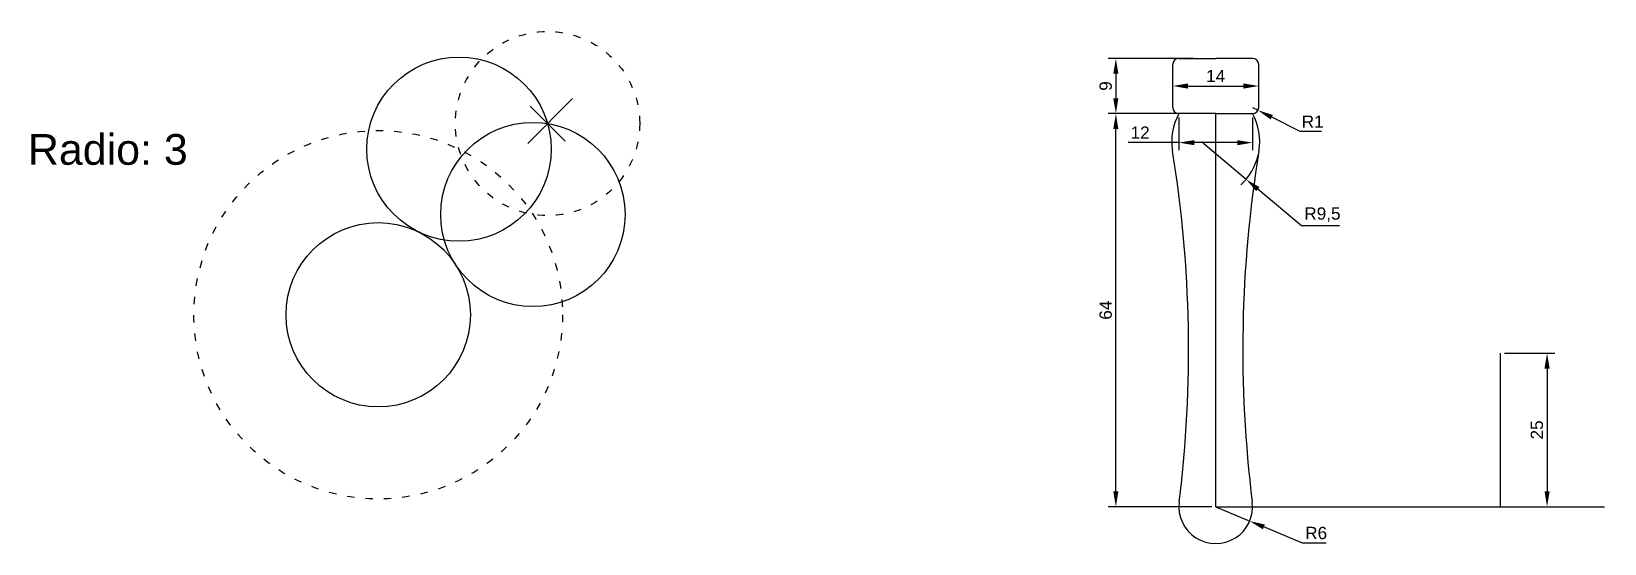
# Model space of a CAD drawing. Header units: inches. Extents: x -288 to -32, y 42 to 125.
import ezdxf

# ---------------------------------------------------------------- set-up
doc = ezdxf.new("R2010")
doc.units = ezdxf.units.IN
doc.header["$MEASUREMENT"] = 0
doc.linetypes.add('ACAD_ISO03W100', pattern=[30, 12, -18])
doc.layers.add('aux', color=7, linetype='Continuous')
doc.layers.add('cotas', color=7, linetype='Continuous')
doc.layers.add('contorno', color=7, linetype='Continuous', lineweight=30)
doc.layers.add('contornos', color=7, linetype='Continuous', lineweight=30)
doc.styles.get("Standard").update_dxf_attribs({"font": 'ARIAL.TTF'})
doc.dimstyles.new('ISO-25', dxfattribs={"dimtxt": 2, "dimasz": 2.5, "dimexe": 1.25, "dimexo": 0.625, "dimtad": 1, "dimtoh": 1, "dimtxsty": 'Standard', "dimcen": 0, "dimadec": 0, "dimazin": 0, "dimtfac": 1, "dimtmove": 0, "dimatfit": 3, "dimfxl": 1, "dimarcsym": 0})

# ---------------------------------------------------------------- blocks, each defined once
blk = doc.blocks.new('*D3')
at = {"layer": 'cotas', "color": 0, "lineweight": -2}
for p, q in [((-99.09, 120.88), (-112.96, 120.88)), ((-111.71, 118.38), (-111.71, 114.38)), ((-99.09, 111.88), (-112.96, 111.88))]:
    blk.add_line(p, q, dxfattribs=at)
at = {"layer": 'cotas', "color": 0}
for points in [[(-112.13, 118.38), (-111.3, 118.38), (-111.71, 120.88)], [(-112.13, 114.38), (-111.3, 114.38), (-111.71, 111.88)]]:
    blk.add_solid(points, dxfattribs=at)
at = {"layer": 'Defpoints', "color": 0}
for p in [(-98.46, 120.88), (-111.71, 111.88), (-98.46, 111.88)]:
    blk.add_point(p, dxfattribs=at)
at = {"layer": 'cotas', "color": 0, "insert": (-113.36, 116.38), "char_height": 2, "attachment_point": 5, "rotation": 90}
blk.add_mtext('9', dxfattribs=at)
blk = doc.blocks.new('*D4')
at = {"color": 0, "lineweight": -2}
for p, q in [((-89.46, 112.88), (-88.57, 112.43)), ((-81.71, 108.95), (-86.34, 111.3)), ((-78.25, 108.95), (-81.71, 108.95))]:
    blk.add_line(p, q, dxfattribs=at)
at = {"color": 0}
blk.add_solid([(-86.15, 111.67), (-86.53, 110.93), (-88.57, 112.43)], dxfattribs=at)
at = {"layer": 'Defpoints', "color": 0}
for p in [(-89.46, 112.88), (-88.57, 112.43)]:
    blk.add_point(p, dxfattribs=at)
at = {"color": 0, "insert": (-79.67, 110.58), "char_height": 2, "attachment_point": 5}
blk.add_mtext('R1', dxfattribs=at)
blk = doc.blocks.new('*D5')
at = {"color": 0, "lineweight": -2}
for p, q in [((-101.46, 111.26), (-101.46, 105.91)), ((-89.46, 111.26), (-89.46, 105.91)), ((-101.46, 107.16), (-109.72, 107.16)), ((-91.96, 107.16), (-98.96, 107.16))]:
    blk.add_line(p, q, dxfattribs=at)
at = {"color": 0}
for points in [[(-98.96, 107.57), (-98.96, 106.74), (-101.46, 107.16)], [(-91.96, 107.57), (-91.96, 106.74), (-89.46, 107.16)]]:
    blk.add_solid(points, dxfattribs=at)
at = {"layer": 'Defpoints', "color": 0}
for p in [(-101.46, 111.88), (-89.46, 111.88), (-89.46, 107.16)]:
    blk.add_point(p, dxfattribs=at)
at = {"color": 0, "insert": (-107.76, 108.79), "char_height": 2, "attachment_point": 5}
blk.add_mtext('12', dxfattribs=at)
blk = doc.blocks.new('*D6')
at = {"color": 0, "lineweight": -2}
for p, q in [((-102.46, 117.01), (-102.46, 117.63)), ((-99.96, 116.38), (-90.96, 116.38)), ((-88.46, 117.01), (-88.46, 117.63))]:
    blk.add_line(p, q, dxfattribs=at)
at = {"color": 0}
for points in [[(-99.96, 116.8), (-99.96, 115.96), (-102.46, 116.38)], [(-90.96, 116.8), (-90.96, 115.96), (-88.46, 116.38)]]:
    blk.add_solid(points, dxfattribs=at)
at = {"layer": 'Defpoints', "color": 0}
for p in [(-102.46, 116.38), (-88.46, 116.38), (-88.46, 116.38)]:
    blk.add_point(p, dxfattribs=at)
at = {"color": 0, "insert": (-95.46, 118.01), "char_height": 2, "attachment_point": 5}
blk.add_mtext('14', dxfattribs=at)
blk = doc.blocks.new('*D7')
at = {"color": 0, "lineweight": -2}
for p, q in [((-95.46, 47.88), (-89.93, 45.55)), ((-81.35, 41.94), (-87.63, 44.58)), ((-77.5, 41.94), (-81.35, 41.94))]:
    blk.add_line(p, q, dxfattribs=at)
at = {"color": 0}
blk.add_solid([(-87.46, 44.97), (-87.79, 44.2), (-89.93, 45.55)], dxfattribs=at)
at = {"layer": 'Defpoints', "color": 0}
for p in [(-95.46, 47.88), (-89.93, 45.55)]:
    blk.add_point(p, dxfattribs=at)
at = {"color": 0, "insert": (-79.11, 43.59), "char_height": 2, "attachment_point": 5}
blk.add_mtext('R6', dxfattribs=at)
blk = doc.blocks.new('*D8')
at = {"color": 0, "lineweight": -2}
for p, q in [((-97.79, 107.32), (-90.53, 101.2)), ((-81.5, 93.6), (-88.61, 99.59)), ((-75.31, 93.6), (-81.5, 93.6))]:
    blk.add_line(p, q, dxfattribs=at)
blk.add_arc((-97.79, 107.32), 9.5, 312.3621, 346.9224, dxfattribs=at)
at = {"color": 0}
blk.add_solid([(-88.34, 99.91), (-88.88, 99.27), (-90.53, 101.2)], dxfattribs=at)
at = {"layer": 'Defpoints', "color": 0}
for p in [(-97.79, 107.32), (-90.53, 101.2)]:
    blk.add_point(p, dxfattribs=at)
at = {"color": 0, "insert": (-78.09, 95.43), "char_height": 2, "attachment_point": 5}
blk.add_mtext('R9,5', dxfattribs=at)
blk = doc.blocks.new('*D11')
at = {"color": 0, "lineweight": -2}
for p, q in [((-48.48, 72.88), (-40.28, 72.88)), ((-41.53, 70.38), (-41.53, 50.38)), ((-48.48, 47.88), (-40.28, 47.88))]:
    blk.add_line(p, q, dxfattribs=at)
at = {"color": 0}
for points in [[(-41.95, 70.38), (-41.11, 70.38), (-41.53, 72.88)], [(-41.95, 50.38), (-41.11, 50.38), (-41.53, 47.88)]]:
    blk.add_solid(points, dxfattribs=at)
at = {"layer": 'Defpoints', "color": 0}
for p in [(-49.1, 72.88), (-49.1, 47.88), (-41.53, 47.88)]:
    blk.add_point(p, dxfattribs=at)
at = {"color": 0, "insert": (-43.18, 60.38), "char_height": 2, "attachment_point": 5, "rotation": 90}
blk.add_mtext('25', dxfattribs=at)
blk = doc.blocks.new('*D12')
at = {"color": 0, "lineweight": -2}
for p, q in [((-96.09, 111.88), (-112.96, 111.88)), ((-111.71, 50.38), (-111.71, 109.38)), ((-96.09, 47.88), (-112.96, 47.88))]:
    blk.add_line(p, q, dxfattribs=at)
at = {"color": 0}
for points in [[(-112.13, 109.38), (-111.3, 109.38), (-111.71, 111.88)], [(-112.13, 50.38), (-111.3, 50.38), (-111.71, 47.88)]]:
    blk.add_solid(points, dxfattribs=at)
at = {"layer": 'Defpoints', "color": 0}
for p in [(-111.71, 111.88), (-95.46, 111.88), (-95.46, 47.88)]:
    blk.add_point(p, dxfattribs=at)
at = {"color": 0, "insert": (-113.36, 79.88), "char_height": 2, "attachment_point": 5, "rotation": 90}
blk.add_mtext('64', dxfattribs=at)

msp = doc.modelspace()

# ---------------------------------------------------------------- linework, layer by layer
for p, q in [((-49.102, 47.881), (-49.102, 72.881)), ((-95.46, 47.881), (-32.176, 47.881))]:
    msp.add_line(p, q)
at = {"layer": 'aux', "linetype": 'ACAD_ISO03W100', "ltscale": 0.1}
for centre, radius in [((-204.212, 110.267), 15), ((-231.765, 79.133), 30)]:
    msp.add_circle(centre, radius, dxfattribs=at)
at = {"layer": 'aux', "color": 3}
for centre in [(-218.622, 106.101), (-206.595, 95.457)]:
    msp.add_circle(centre, 15, dxfattribs=at)
at = {"layer": 'contorno'}
for p, q in [((-207.44, 107.039), (-200.127, 114.352)), ((-207.059, 113.114), (-201.361, 107.416))]:
    msp.add_line(p, q, dxfattribs=at)
msp.add_circle((-231.765, 79.133), 15, dxfattribs=at)
at = {"layer": 'contornos'}
for p, q in [((-101.46, 120.881), (-95.46, 120.881)), ((-89.46, 120.881), (-95.46, 120.881)), ((-102.46, 112.881), (-102.46, 119.881)), ((-88.46, 112.881), (-88.46, 119.881)), ((-95.46, 111.881), (-101.46, 111.881)), ((-95.46, 111.881), (-101.46, 111.881)), ((-95.46, 47.881), (-95.46, 111.881)), ((-95.46, 111.881), (-89.46, 111.881)), ((-95.46, 111.881), (-89.46, 111.881)), ((-95.46, 47.881), (-95.46, 72.881))]:
    msp.add_line(p, q, dxfattribs=at)
for centre, radius, start, end in [((-101.46, 119.881), 1, 90, 180), ((-89.46, 119.881), 1, 0, 90), ((-101.46, 112.881), 1, 180, 270), ((-89.46, 112.881), 1, 270, 0), ((-93.128, 107.318), 9.5, 151.29138, 189.30817), ((-97.792, 107.318), 9.5, 350.69183, 28.70862), ((-299.869, 73.432), 200, 352.87498, 9.30817), ((108.949, 73.432), 200, 170.69183, 187.12502), ((-95.46, 47.881), 6, 172.87498, 7.12502)]:
    msp.add_arc(centre, radius, start, end, dxfattribs=at)

# ---------------------------------------------------------------- texts
at = {"insert": (-288.778, 108.558), "char_height": 5, "attachment_point": 1}
msp.add_mtext('Radio: 3', dxfattribs=at)

# ---------------------------------------------------------------- dimensions: what is measured, and where the dimension line sits
dim = msp.add_linear_dim(base=(-88.46, 116.381), p1=(-102.46, 116.381), p2=(-88.46, 116.381), dimstyle='ISO-25')
dim.commit()
dim.dimension.update_dxf_attribs({"geometry": '*D6', "text_midpoint": (-95.46, 118.01)})
for center, mpoint, picture, middle in [((-89.46, 112.881), (-88.568, 112.429), '*D4', (-79.665, 108.952)), ((-97.792, 107.318), (-90.526, 101.199), '*D8', (-78.094, 93.602)), ((-95.46, 47.881), (-89.93, 45.554), '*D7', (-79.11, 41.941))]:
    dim = msp.add_radius_dim(center=center, mpoint=mpoint, dimstyle='ISO-25')
    dim.commit()
    dim.dimension.update_dxf_attribs({"geometry": picture, "text_midpoint": middle, "dimtype": 164})
for base, p1, p2, picture, middle in [((-111.715, 111.881), (-95.46, 47.881), (-95.46, 111.881), '*D12', (-113.361, 79.881)), ((-41.532, 47.881), (-49.102, 72.881), (-49.102, 47.881), '*D11', (-43.178, 60.381))]:
    dim = msp.add_linear_dim(base=base, p1=p1, p2=p2, angle=90, dimstyle='ISO-25')
    dim.commit()
    dim.dimension.update_dxf_attribs({"geometry": picture, "text_midpoint": middle})
dim = msp.add_linear_dim(base=(-89.46, 107.158), p1=(-101.46, 111.881), p2=(-89.46, 111.881), dimstyle='ISO-25')
dim.commit()
dim.dimension.update_dxf_attribs({"geometry": '*D5', "text_midpoint": (-107.765, 107.158), "dimtype": 160})
at = {"layer": 'cotas'}
dim = msp.add_linear_dim(base=(-111.715, 111.881), p1=(-98.46, 120.881), p2=(-98.46, 111.881), angle=90, dimstyle='ISO-25', dxfattribs=at)
dim.commit()
dim.dimension.update_dxf_attribs({"geometry": '*D3', "text_midpoint": (-113.361, 116.381)})

doc.saveas('drawing.dxf')
